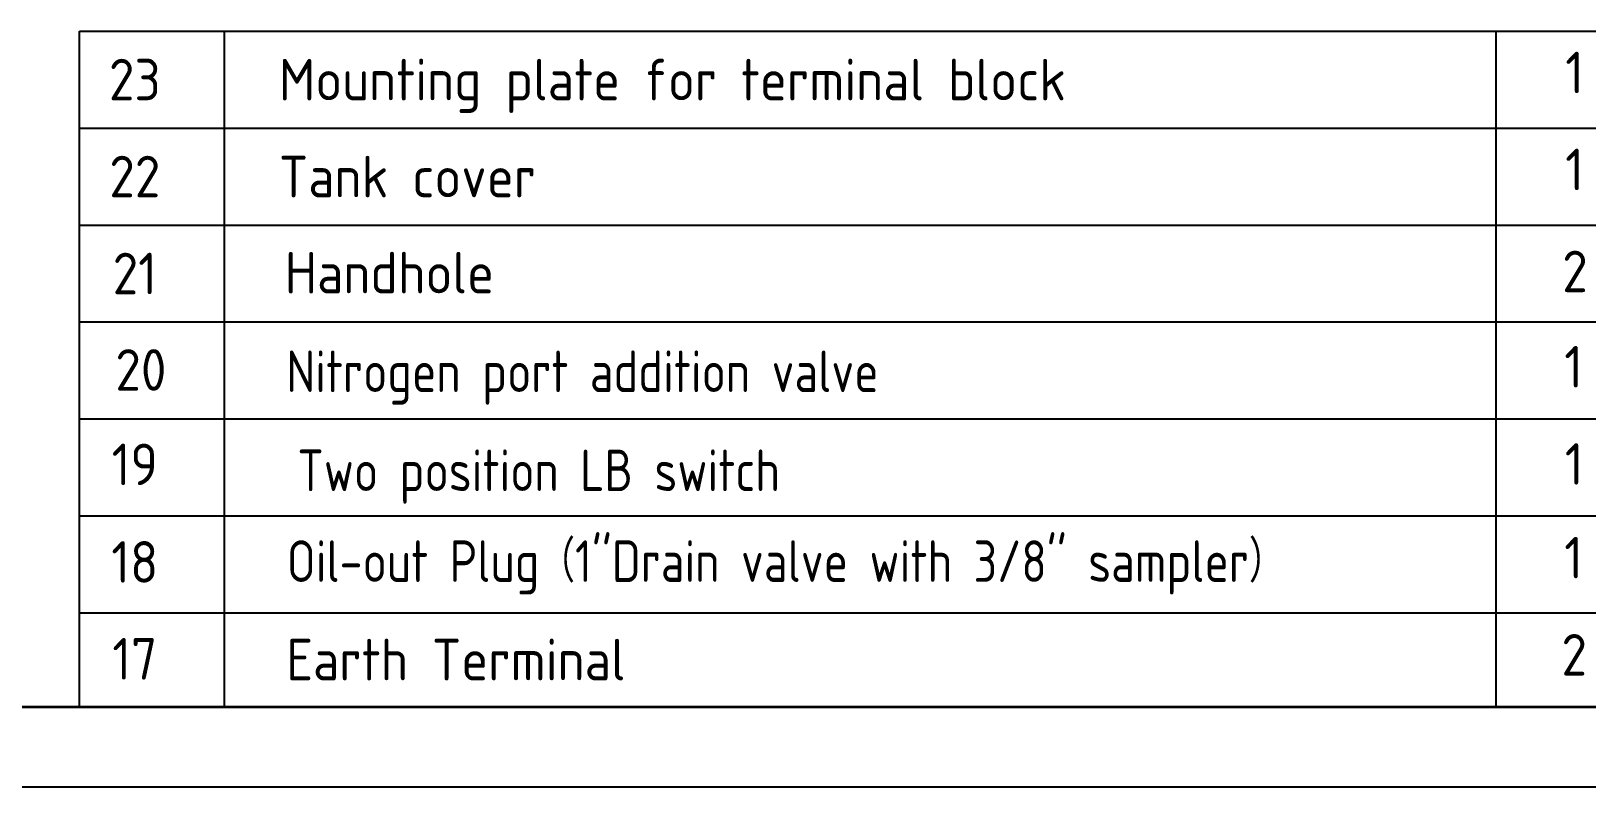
# Model space of a CAD drawing. Extents: x 54056 to 359947, y -41534 to 373650.
# Drawn here: x 80325 to 82643, y -41534 to -40407 of the extents above; entities that cross this region are included whole.
import ezdxf
from ezdxf.enums import TextEntityAlignment as Align

# ---------------------------------------------------------------- set-up
doc = ezdxf.new("R2010")
doc.units = 0
doc.header["$LTSCALE"] = 3
doc.header["$MEASUREMENT"] = 0
doc.layers.add('A', color=3, linetype='CONTINUOUS')
doc.layers.add('S', color=254, linetype='CONTINUOUS')
doc.layers.add('标注、文本', color=3, linetype='CONTINUOUS', lineweight=25)
doc.layers.add('粗实线', color=7, linetype='CONTINUOUS', lineweight=35)
doc.styles.add('ST_WIN', font='isocp2.shx', dxfattribs={"bigfont": 'hzdxfst.shx'})

msp = doc.modelspace()

# ---------------------------------------------------------------- linework, layer by layer
at = {"layer": 'A'}
for p, q in [((80396.682, -41414.363), (80396.682, -40407.265)), ((80396.682, -40407.265), (80561.848, -40407.265)), ((80396.682, -40407.265), (80561.848, -40407.265)), ((80396.682, -40407.265), (80561.848, -40407.265)), ((80561.848, -40407.265), (82763.595, -40407.265)), ((80561.848, -40407.265), (82763.595, -40407.265)), ((80561.848, -40407.265), (82763.595, -40407.265)), ((80613.078, -41414.363), (80613.078, -40407.265)), ((82507.865, -41414.363), (82507.865, -40407.265)), ((80396.682, -40551.785), (80561.848, -40551.785)), ((80396.682, -40551.785), (80561.848, -40551.785)), ((80561.848, -40551.785), (82763.595, -40551.785)), ((80561.848, -40551.785), (82763.595, -40551.785)), ((80396.682, -40696.306), (80561.848, -40696.306)), ((80561.848, -40696.306), (82763.595, -40696.306)), ((80396.682, -40840.826), (80561.848, -40840.826)), ((80561.848, -40840.826), (82763.595, -40840.826)), ((80396.682, -40985.346), (82763.595, -40985.346)), ((80396.682, -40985.346), (82763.595, -40985.346)), ((80396.682, -41129.866), (82763.595, -41129.866)), ((80396.682, -41274.386), (82763.595, -41274.386))]:
    msp.add_line(p, q, dxfattribs=at)
at = {"layer": '标注、文本'}
msp.add_line((77312.67, -41533.76), (87342.024, -41533.76), dxfattribs=at)
at = {"layer": '粗实线'}
msp.add_line((77909.655, -41414.363), (87222.627, -41414.363), dxfattribs=at)

# ---------------------------------------------------------------- texts
at = {"layer": 'S', "style": 'ST_WIN'}
for s, height, p in [('23', 61.9372, (80479.265, -40510.494)), ('1', 61.937, (82624.916, -40499.941)), ('22', 61.9372, (80479.265, -40655.014)), ('1', 61.937, (82624.916, -40644.461)), ('21', 61.9372, (80479.265, -40799.534)), ('2', 61.937, (82625.404, -40796.426)), ('20', 61.9372, (80488.359, -40943.234)), ('1', 61.937, (82623.429, -40938.49)), ('19', 61.9372, (80479.265, -41084.031)), ('1', 61.937, (82624.237, -41083.365)), ('18', 61.9372, (80479.268, -41229.434)), ('1', 61.937, (82623.429, -41222.987)), ('17', 61.9372, (80479.268, -41373.819)), ('2', 61.937, (82624.237, -41367.862))]:
    msp.add_text(s, height=height, dxfattribs=at).set_placement(p, align=Align.CENTER)
for s, height, p in [('Mounting plate for terminal block', 61.93724, (80693.896, -40510.531)), ('Tank cover', 61.9372, (80693.896, -40655.051)), ('Handhole ', 61.9372, (80702.738, -40798.293)), ('Earth Terminal', 61.93724, (80704.871, -41375.017))]:
    msp.add_text(s, height=height, dxfattribs=at).set_placement(p)
at = {"layer": 'S', "style": 'ST_WIN', "width": 0.9}
for s, p in [('Nitrogen port addition valve', (80705.023, -40945.387)), ('Two position LB switch', (80721.487, -41092.916)), ("Oil-out Plug（1''Drain valve with 3/8'' sampler）", (80705.822, -41228.283))]:
    msp.add_text(s, height=61.93724, dxfattribs=at).set_placement(p)

doc.saveas('drawing.dxf')
